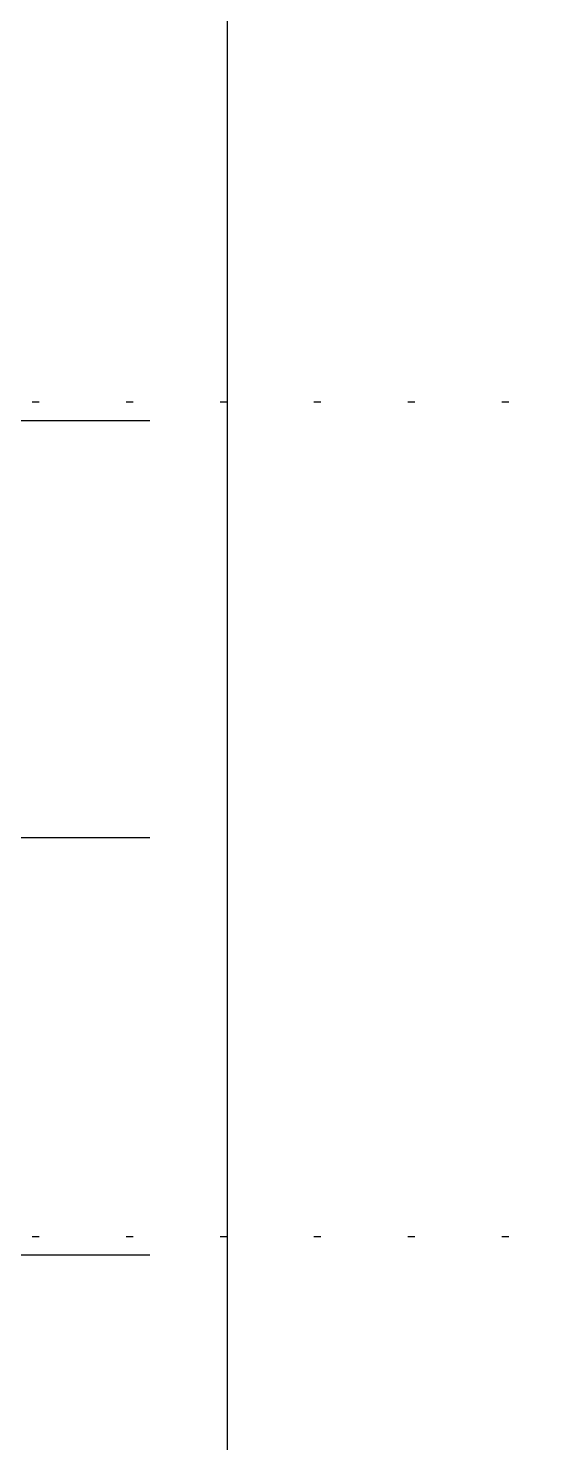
# Model space of a CAD drawing. Header units: millimetres. Extents: x -1499 to 6658, y -12483 to -6008.
# Drawn here: x 1333.3 to 1340.8, y -11096.02 to -11075.69 of the extents above; entities that cross this region are included whole.
import ezdxf

# ---------------------------------------------------------------- set-up
doc = ezdxf.new("R2010")
doc.units = ezdxf.units.MM
doc.linetypes.add('A-DOTLN01H', pattern=[0.125, 0, -0.125])
for name, color, linetype in [('CR-GRID', 56, 'A-DOTLN01H'), ('Layer', 7, 'Continuous'), ('수직그리드', 1, 'Continuous')]:
    doc.layers.add(name, color=color, linetype=linetype)

# ---------------------------------------------------------------- blocks, each defined once
blk = doc.blocks.new('TB-2')
at = {"layer": 'Layer'}
for points in [[(1, -5), (4, -5)], [(1, -6), (4, -6)], [(1, -7), (4, -7)]]:
    blk.add_lwpolyline(points, dxfattribs=at)

msp = doc.modelspace()

# ---------------------------------------------------------------- linework, layer by layer
at = {"layer": 'CR-GRID', "linetype": 'A-DOTLN01H', "ltscale": 10}
msp.add_line((696.157, -11081.058), (6636.157, -11081.058), dxfattribs=at)
at = {"layer": 'CR-GRID', "color": 6, "linetype": 'A-DOTLN01H', "ltscale": 10}
msp.add_line((696.157, -11093.058), (6636.157, -11093.058), dxfattribs=at)
at = {"layer": '수직그리드'}
msp.add_line((1336.157, -11015.244), (1336.157, -11873.058), dxfattribs=at)

# ---------------------------------------------------------------- block references
at = {"xscale": 3, "yscale": 6, "zscale": 3}
msp.add_blockref('TB-2', (1323.047, -11051.325), dxfattribs=at)

doc.saveas('drawing.dxf')
